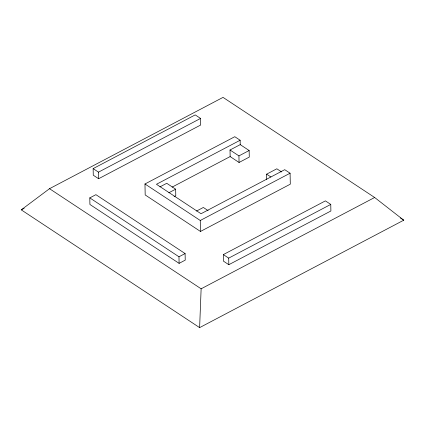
<?xml version="1.0" encoding="UTF-8"?>
<svg xmlns="http://www.w3.org/2000/svg" width="425" height="425" viewBox="0 0 425 425"><rect width="100%" height="100%" fill="white"/><g stroke="black" fill="none" stroke-linecap="round" stroke-linejoin="round"><path stroke-width="0.64" d="M199.617 327.622L201.131 288.803L49.518 188.695L21.25 209.849L199.617 327.622L403.75 220.192L374.643 197.487L223.029 97.378L49.518 188.695M93.139 168.613L195.208 114.899L200.558 118.432L200.685 125.014L98.616 178.728L93.266 175.196L93.139 168.613L98.488 172.146L98.616 178.728M21.25 209.849L24.183 208.303M98.488 172.146L200.558 118.432M89.792 197.891L95.912 194.671L185.098 253.555L185.226 260.137L179.1 263.357L89.919 204.473L89.792 197.891L178.973 256.78L179.1 263.357M240.141 140.239L156.448 184.285L201.041 213.732L284.734 169.681L290.084 173.214L290.296 184.179L200.478 231.45L145.185 194.942L144.973 183.977L234.791 136.707L240.141 140.239L240.226 144.627L249.146 150.514L249.273 157.091L239.062 162.467L230.148 156.575L230.021 149.998L240.226 144.627M159.933 186.883L166.738 183.303L175.658 189.189L175.785 195.771L174.08 196.663M172.136 187.106L230.148 156.575M168.852 192.769L175.658 189.189M230.021 149.998L238.935 155.885L249.146 150.514M196.536 211.05L203.341 207.469L208.133 210.635M266.719 179.424L266.618 174.165L276.829 168.794L281.621 171.96M144.973 183.977L200.265 220.485L290.084 173.214M178.973 256.78L185.098 253.555M223.348 254.591L325.412 200.876L330.767 204.409L330.894 210.986L228.825 264.701L223.476 261.168L223.348 254.591L228.698 258.124L228.825 264.701M228.698 258.124L330.767 204.409M201.131 288.803L374.643 197.487M400.424 217.993L403.75 220.192M266.618 174.165L270.884 176.975M238.935 155.885L239.062 162.467M200.265 220.485L200.478 231.45"/></g></svg>
